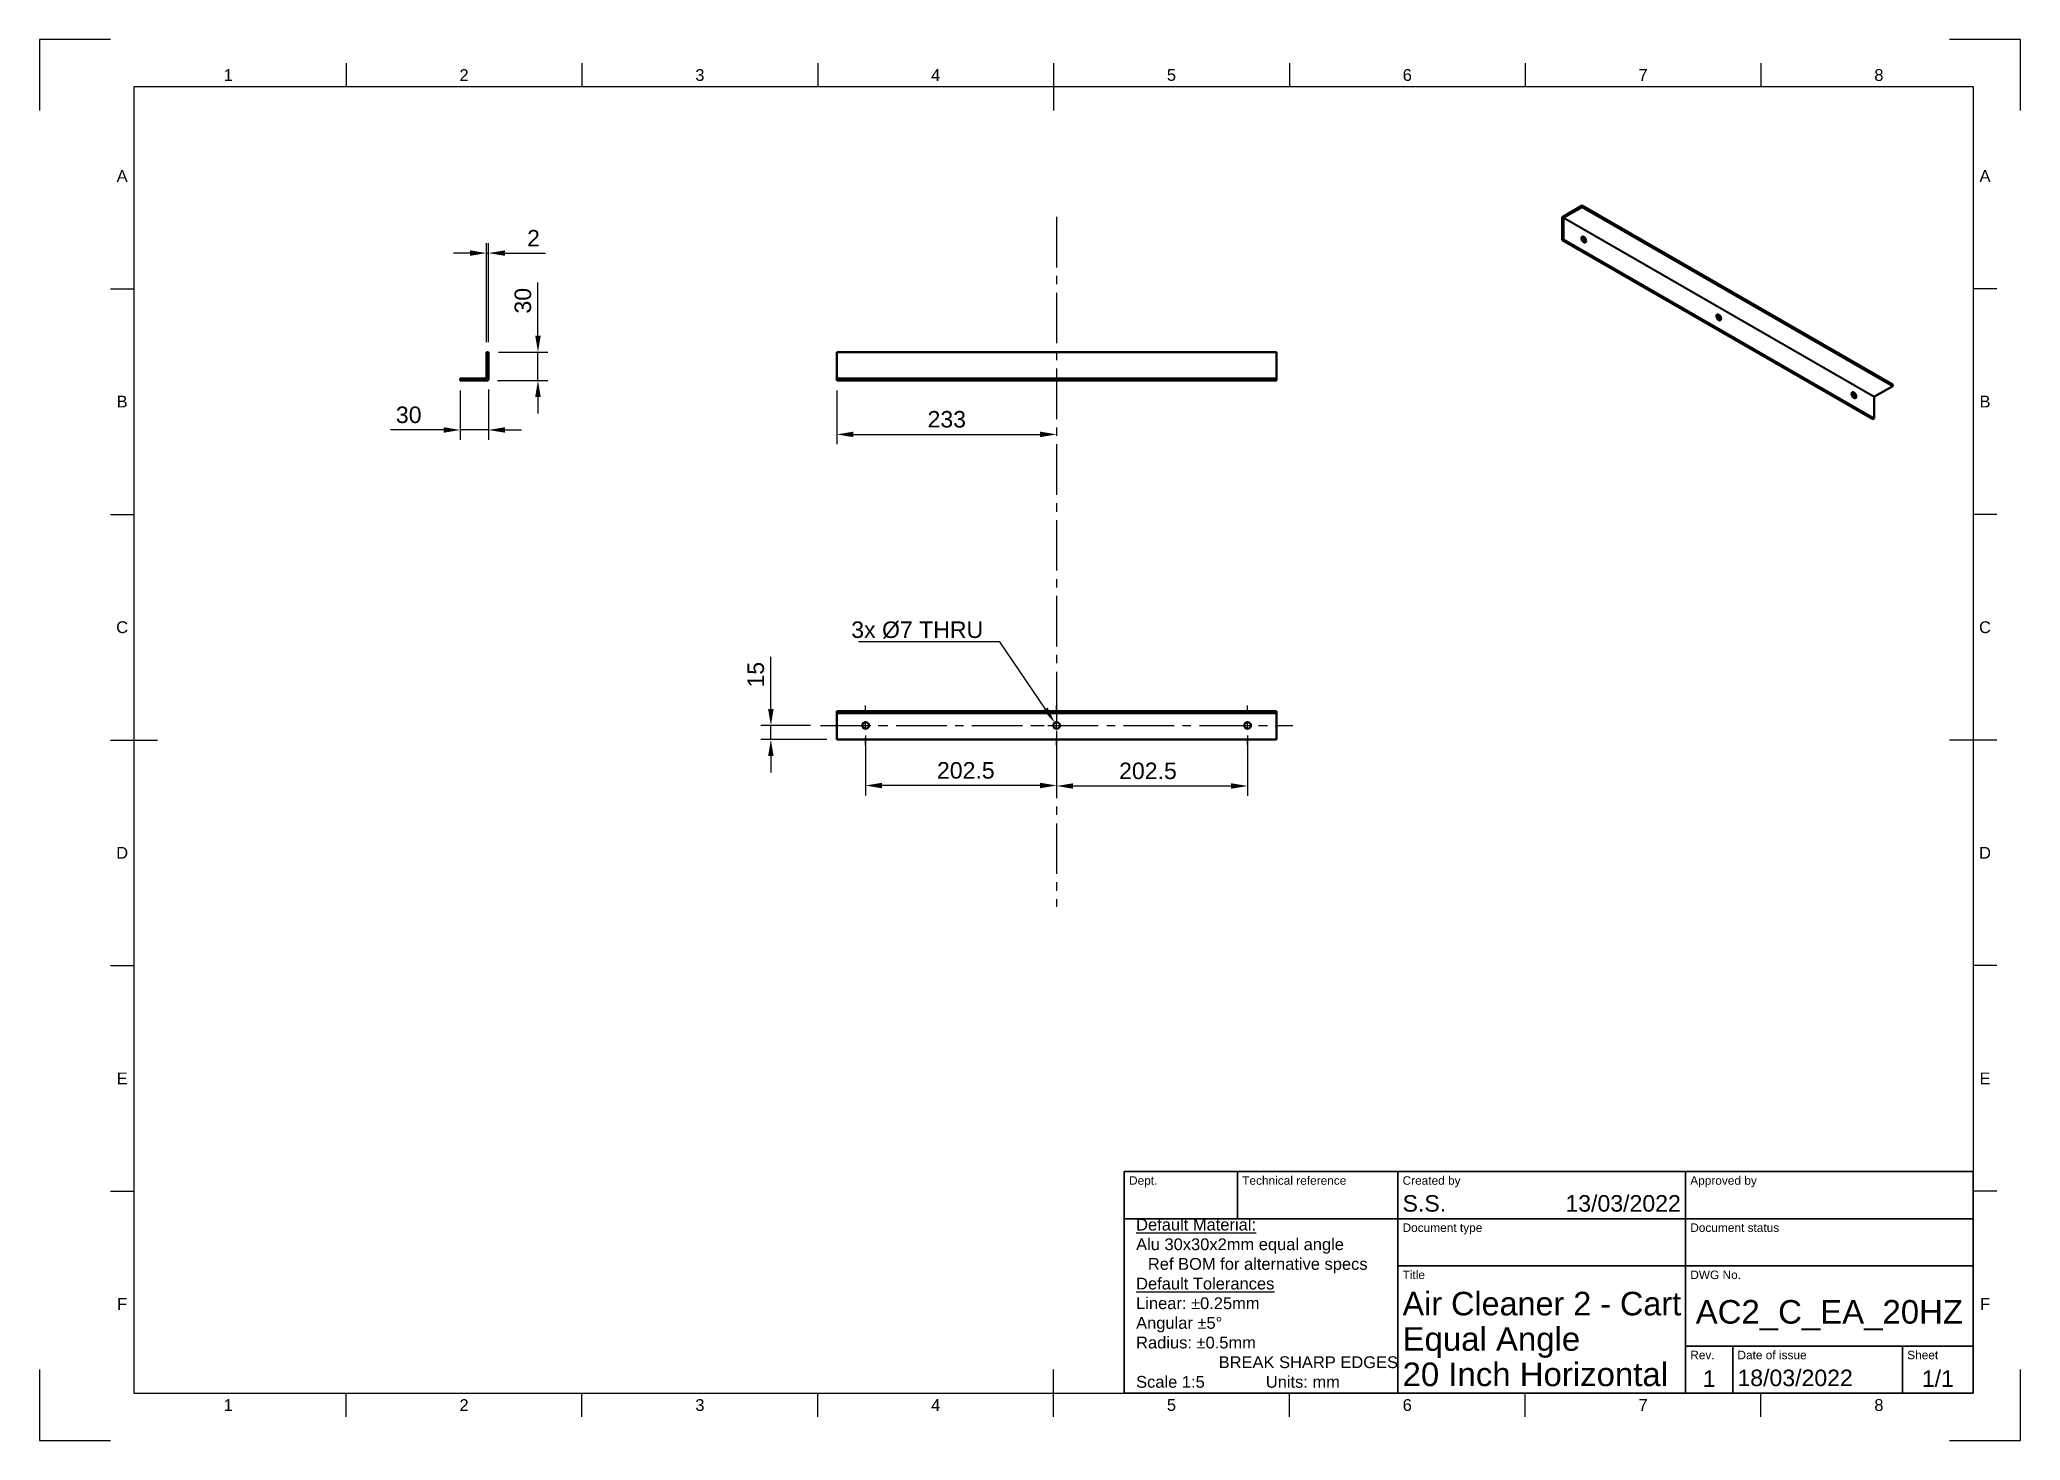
# Model space of a CAD drawing. Header units: millimetres. Extents: x 0 to 420, y 0 to 297.
import ezdxf
from ezdxf import colors
from ezdxf.entities.mleader import LeaderData, LeaderLine
from ezdxf.enums import TextEntityAlignment as Align
from ezdxf.math import Vec2, Vec3

# ---------------------------------------------------------------- set-up
doc = ezdxf.new("R2010")
doc.units = ezdxf.units.MM
doc.header["$LTSCALE"] = 0.75
doc.linetypes.add('CENTER2', pattern=[28.575, 19.05, -3.175, 3.175, -3.175])
doc.linetypes.add('HIDDEN2', pattern=[4.7625, 3.175, -1.5875])
for name, color, linetype, lineweight in [('Annotations', 7, 'Continuous', 25), ('Border', 7, 'Continuous', 25), ('Center Lines', 7, 'CENTER2', 25), ('Dimensions', 7, 'Continuous', 25), ('Hidden', 7, 'HIDDEN2', 25), ('TitleBlock', 7, 'Continuous', 35), ('Visible', 7, 'Continuous', 50), ('Visible Narrow', 7, 'Continuous', 25)]:
    doc.layers.add(name, color=color, linetype=linetype, lineweight=lineweight)
doc.styles.add('FusionTitle', font='arial.ttf')
doc.styles.get("Standard").update_dxf_attribs({"font": 'arial.ttf'})
doc.dimstyles.new('ISO-25', dxfattribs={"dimtxt": 3.5, "dimasz": 3.5, "dimexe": 2.1, "dimexo": 2.1, "dimgap": 1.4, "dimtad": 1, "dimzin": 12, "dimdsep": 46, "dimtxsty": 'Standard', "dimcen": 0, "dimclrd": 256, "dimclre": 256, "dimclrt": 256, "dimazin": 3, "dimtp": 0.1, "dimtm": 0.1, "dimtfac": 0.714286, "dimtmove": 0, "dimatfit": 3, "dimfxl": 1, "dimtzin": 12, "dimarcsym": 0})

# ---------------------------------------------------------------- blocks, each defined once
blk = doc.blocks.new('ISO_A3_SHEET')
at = {"layer": 'Border'}
for p, q in [((65, 292), (65, 287)), ((115, 292), (115, 287)), ((165, 292), (165, 287)), ((215, 292), (215, 282)), ((265, 292), (265, 287)), ((315, 292), (315, 287)), ((365, 292), (365, 287)), ((410, 287), (20, 287)), ((20, 287), (20, 10)), ((410, 287), (410, 10)), ((15, 244.16666), (20, 244.16666)), ((415, 244.16666), (410, 244.16666)), ((15, 196.33333), (20, 196.33333)), ((415, 196.33333), (410, 196.33333)), ((15, 148.5), (25, 148.5)), ((415, 148.5), (405, 148.5)), ((15, 100.66667), (20, 100.66667)), ((415, 100.66667), (410, 100.66667)), ((15, 52.83334), (20, 52.83334)), ((415, 52.83334), (410, 52.83334)), ((215, 5), (215, 15)), ((20, 10), (410, 10)), ((65, 5), (65, 10)), ((115, 5), (115, 10)), ((165, 5), (165, 10)), ((265, 5), (265, 10)), ((315, 5), (315, 10)), ((365, 5), (365, 10))]:
    blk.add_line(p, q, dxfattribs=at)
at = {"layer": 'Defpoints'}
for p, q in [((15, 297), (0, 297)), ((0, 297), (0, 282)), ((420, 297), (405, 297)), ((420, 282), (420, 297)), ((0, 15), (0, 0)), ((420, 0), (420, 15)), ((0, 0), (15, 0)), ((405, 0), (420, 0))]:
    blk.add_line(p, q, dxfattribs=at)
at = {"layer": 'Border', "style": 'FusionTitle'}
for s, p in [('1', (40, 289.5)), ('2', (90, 289.5)), ('3', (140, 289.5)), ('4', (190, 289.5)), ('5', (240, 289.5)), ('6', (290, 289.5)), ('7', (340, 289.5)), ('8', (390, 289.5)), ('A', (17.5, 268.08333)), ('A', (412.5, 268.08333)), ('B', (17.5, 220.25)), ('B', (412.5, 220.25)), ('C', (17.5, 172.41667)), ('C', (412.5, 172.41667)), ('D', (17.5, 124.58334)), ('D', (412.5, 124.58334)), ('E', (17.5, 76.75001)), ('E', (412.5, 76.75001)), ('F', (17.5, 28.91668)), ('F', (412.5, 28.91668)), ('1', (40, 7.5)), ('2', (90, 7.5)), ('3', (140, 7.5)), ('4', (190, 7.5)), ('5', (240, 7.5)), ('6', (290, 7.5)), ('7', (340, 7.5)), ('8', (390, 7.5))]:
    blk.add_text(s, height=2.5, dxfattribs=at).set_placement(p, align=Align.MIDDLE)
blk = doc.blocks.new('ISO_TITLEBLOCK')
at = {"layer": 'TitleBlock'}
for p, q in [((0, 47), (-180, 47)), ((-180, 47), (-180, 0)), ((-156, 37), (-156, 47)), ((-122, 0), (-122, 47)), ((-61, 0), (-61, 47)), ((0, 0), (0, 47)), ((-180, 37), (0, 37)), ((-122, 27), (0, 27)), ((-61, 10), (0, 10)), ((-51, 0), (-51, 10)), ((-15, 0), (-15, 10)), ((-180, 0), (0, 0))]:
    blk.add_line(p, q, dxfattribs=at)
at = {"layer": 'TitleBlock', "style": 'FusionTitle'}
for s, p in [('Dept.', (-179, 46)), ('Technical reference', (-155, 46)), ('Created by', (-121, 46)), ('Approved by', (-60, 46)), ('Document type', (-121, 36)), ('Document status', (-60, 36)), ('Title', (-121, 26)), ('DWG No.', (-60, 26)), ('Rev.', (-60, 9)), ('Date of issue', (-50, 9)), ('Sheet', (-14, 9))]:
    blk.add_text(s, height=1.8, dxfattribs=at).set_placement(p, align=Align.TOP_LEFT)
for tag, height, p in [('DEPT', 3.5, (-179, 42)), ('TECHNICAL_REFERENCE', 3.5, (-155, 42)), ('CREATED_BY', 3.5, (-121, 42)), ('APPROVED_BY', 3.5, (-60, 42)), ('DOCUMENT_TYPE', 3.5, (-121, 32)), ('DOCUMENT_STATUS', 3.5, (-60, 32)), ('TITLE_1', 5, (-121, 21.5)), ('TITLE_2', 5, (-121, 14)), ('TITLE_3', 5, (-121, 6.5)), ('DATE_OF_ISSUE', 3.5, (-50, 5))]:
    blk.add_attdef(tag, text='', height=height, dxfattribs=at).set_placement(p, align=Align.TOP_LEFT)
for tag, p in [('CREATED_DATE', (-62, 42)), ('APPROVED_DATE', (-0.99, 42))]:
    blk.add_attdef(tag, text='', height=3.5, dxfattribs=at).set_placement(p, align=Align.TOP_RIGHT)
for tag, height, p in [('DRAWING_NUMBER', 5, (-30.5, 19.75)), ('REV', 3.5, (-56, 4.85)), ('SHEET', 3.5, (-7.5, 4.85))]:
    blk.add_attdef(tag, text='', height=height, dxfattribs=at).set_placement(p, align=Align.TOP_CENTER)
blk = doc.blocks.new('*D19')
at = {"layer": 'Defpoints', "color": 0, "transparency": 16777216}
for p in [(95.167065, 230.736576), (105.667065, 230.736576), (94.967065, 224.736576)]:
    blk.add_point(p, dxfattribs=at)
at = {"layer": 'Dimensions', "lineweight": -2, "transparency": 16777216}
for p, q in [((105.667065, 234.236576), (105.667065, 245.535894)), ((97.267065, 230.736576), (107.767065, 230.736576)), ((105.667065, 224.736576), (105.667065, 230.736576)), ((97.067065, 224.736576), (107.767065, 224.736576)), ((105.667065, 221.236576), (105.667065, 217.736576))]:
    blk.add_line(p, q, dxfattribs=at)
at = {"layer": 'Dimensions', "transparency": 16777216}
for points in [[(105.083731, 234.236576), (106.250398, 234.236576), (105.667065, 230.736576)], [(105.083731, 221.236576), (106.250398, 221.236576), (105.667065, 224.736576)]]:
    blk.add_solid(points, dxfattribs=at)
at = {"layer": 'Dimensions', "transparency": 16777216, "insert": (102.478865, 241.636235), "char_height": 3.5, "attachment_point": 5, "rotation": 90}
blk.add_mtext('30', dxfattribs=at)
blk = doc.blocks.new('*D20')
at = {"layer": 'Defpoints', "color": 0, "transparency": 16777216}
for p in [(89.167065, 224.736576), (95.167065, 224.936576), (89.167065, 214.236576)]:
    blk.add_point(p, dxfattribs=at)
at = {"layer": 'Dimensions', "lineweight": -2, "transparency": 16777216}
for p, q in [((89.167065, 222.636576), (89.167065, 212.136576)), ((95.167065, 222.836576), (95.167065, 212.136576)), ((85.667065, 214.236576), (74.367747, 214.236576)), ((95.167065, 214.236576), (89.167065, 214.236576)), ((98.667065, 214.236576), (102.167065, 214.236576))]:
    blk.add_line(p, q, dxfattribs=at)
at = {"layer": 'Dimensions', "transparency": 16777216}
for points in [[(85.667065, 214.81991), (85.667065, 213.653243), (89.167065, 214.236576)], [(98.667065, 214.81991), (98.667065, 213.653243), (95.167065, 214.236576)]]:
    blk.add_solid(points, dxfattribs=at)
at = {"layer": 'Dimensions', "transparency": 16777216, "insert": (78.267406, 217.424776), "char_height": 3.5, "attachment_point": 5}
blk.add_mtext('30', dxfattribs=at)
blk = doc.blocks.new('*U9')
at = {"layer": 'Center Lines', "color": 0, "ltscale": 0.75, "transparency": 16777216}
blk.add_line((0, 108.077041), (0, -38.21285), dxfattribs=at)
blk = doc.blocks.new('*D21')
at = {"layer": 'Defpoints', "color": 0, "transparency": 16777216}
for p in [(256.15178, 151.588709), (215.65178, 151.022149), (215.65178, 138.743836)]:
    blk.add_point(p, dxfattribs=at)
at = {"layer": 'Dimensions', "lineweight": -2, "transparency": 16777216}
for p, q in [((215.65178, 148.922149), (215.65178, 136.643836)), ((256.15178, 149.488709), (256.15178, 136.643836)), ((252.65178, 138.743836), (219.15178, 138.743836))]:
    blk.add_line(p, q, dxfattribs=at)
at = {"layer": 'Dimensions', "transparency": 16777216}
for points in [[(219.15178, 139.327169), (219.15178, 138.160502), (215.65178, 138.743836)], [(252.65178, 139.327169), (252.65178, 138.160502), (256.15178, 138.743836)]]:
    blk.add_solid(points, dxfattribs=at)
at = {"layer": 'Dimensions', "transparency": 16777216, "insert": (235.011436, 141.930841), "char_height": 3.5, "attachment_point": 5}
blk.add_mtext('202.5', dxfattribs=at)
blk = doc.blocks.new('*D22')
at = {"layer": 'Defpoints', "color": 0, "transparency": 16777216}
for p in [(175.15178, 151.588709), (215.65178, 151.588709), (175.15178, 138.847335)]:
    blk.add_point(p, dxfattribs=at)
at = {"layer": 'Dimensions', "lineweight": -2, "transparency": 16777216}
for p, q in [((175.15178, 149.488709), (175.15178, 136.747335)), ((215.65178, 149.488709), (215.65178, 136.747335)), ((212.15178, 138.847335), (178.65178, 138.847335))]:
    blk.add_line(p, q, dxfattribs=at)
at = {"layer": 'Dimensions', "transparency": 16777216}
for points in [[(178.65178, 139.430668), (178.65178, 138.264002), (175.15178, 138.847335)], [(212.15178, 139.430668), (212.15178, 138.264002), (215.65178, 138.847335)]]:
    blk.add_solid(points, dxfattribs=at)
at = {"layer": 'Dimensions', "transparency": 16777216, "insert": (196.391365, 142.034341), "char_height": 3.5, "attachment_point": 5}
blk.add_mtext('202.5', dxfattribs=at)
blk = doc.blocks.new('*D23')
at = {"layer": 'Defpoints', "color": 0, "transparency": 16777216}
for p in [(169.051746, 224.736576), (215.65178, 213.295857), (215.65178, 213.295857)]:
    blk.add_point(p, dxfattribs=at)
at = {"layer": 'Dimensions', "lineweight": -2, "transparency": 16777216}
for p, q in [((169.051746, 222.636576), (169.051746, 211.195857)), ((172.551746, 213.295857), (212.15178, 213.295857))]:
    blk.add_line(p, q, dxfattribs=at)
at = {"layer": 'Dimensions', "transparency": 16777216}
for points in [[(172.551746, 213.87919), (172.551746, 212.712524), (169.051746, 213.295857)], [(212.15178, 213.87919), (212.15178, 212.712524), (215.65178, 213.295857)]]:
    blk.add_solid(points, dxfattribs=at)
at = {"layer": 'Dimensions', "transparency": 16777216, "insert": (192.351763, 216.484056), "char_height": 3.5, "attachment_point": 5}
blk.add_mtext('233', dxfattribs=at)
blk = doc.blocks.new('*U13')
at = {"layer": 'Center Lines', "color": 0, "ltscale": 0.75, "transparency": 16777216}
blk.add_line((-50.100034, 0), (50.100034, 0), dxfattribs=at)
blk = doc.blocks.new('*D24')
at = {"layer": 'Defpoints', "color": 0, "transparency": 16777216}
for p in [(155.051746, 151.588709), (165.551746, 151.588709), (169.051746, 148.588709)]:
    blk.add_point(p, dxfattribs=at)
at = {"layer": 'Dimensions', "lineweight": -2, "transparency": 16777216}
for p, q in [((155.051746, 155.088709), (155.051746, 166.099146)), ((163.451746, 151.588709), (152.951746, 151.588709)), ((155.051746, 148.588709), (155.051746, 151.588709)), ((166.951746, 148.588709), (152.951746, 148.588709)), ((155.051746, 145.088709), (155.051746, 141.588709))]:
    blk.add_line(p, q, dxfattribs=at)
at = {"layer": 'Dimensions', "transparency": 16777216}
for points in [[(154.468412, 155.088709), (155.635079, 155.088709), (155.051746, 151.588709)], [(154.468412, 145.088709), (155.635079, 145.088709), (155.051746, 148.588709)]]:
    blk.add_solid(points, dxfattribs=at)
at = {"layer": 'Dimensions', "transparency": 16777216, "insert": (151.86474, 162.343927), "char_height": 3.5, "attachment_point": 5, "rotation": 90}
blk.add_mtext('15', dxfattribs=at)
blk = doc.blocks.new('*D25')
at = {"layer": 'Defpoints', "color": 0, "transparency": 16777216}
for p in [(95.167065, 251.736576), (94.767065, 230.736576), (95.167065, 230.736576)]:
    blk.add_point(p, dxfattribs=at)
at = {"layer": 'Dimensions', "lineweight": -2, "transparency": 16777216}
for p, q in [((94.767065, 232.836576), (94.767065, 253.836576)), ((95.167065, 232.836576), (95.167065, 253.836576)), ((91.267065, 251.736576), (87.767065, 251.736576)), ((94.767065, 251.736576), (95.167065, 251.736576)), ((98.667065, 251.736576), (107.285277, 251.736576))]:
    blk.add_line(p, q, dxfattribs=at)
at = {"layer": 'Dimensions', "transparency": 16777216}
for points in [[(91.267065, 252.31991), (91.267065, 251.153243), (94.767065, 251.736576)], [(98.667065, 252.31991), (98.667065, 251.153243), (95.167065, 251.736576)]]:
    blk.add_solid(points, dxfattribs=at)
at = {"layer": 'Dimensions', "transparency": 16777216, "insert": (104.726171, 254.893739), "char_height": 3.5, "attachment_point": 5}
blk.add_mtext('2', dxfattribs=at)
blk = doc.blocks.new('*U16')
at = {"layer": 'Center Lines', "color": 0, "ltscale": 0.75, "transparency": 16777216}
for p, q in [((0, 2.678906), (0, 4.2)), ((-4.2, 0), (-2.678906, 0)), ((2.678906, 0), (4.2, 0)), ((0, -4.2), (0, -2.678906))]:
    blk.add_line(p, q, dxfattribs=at)
at = {"layer": 'Center Lines', "color": 0, "linetype": 'Continuous', "ltscale": 0.75, "transparency": 16777216}
for p, q in [((-0.892969, 0), (0.892969, 0)), ((0, -0.892969), (0, 0.892969))]:
    blk.add_line(p, q, dxfattribs=at)
blk = doc.blocks.new('*U17')
at = {"layer": 'Center Lines', "color": 0, "ltscale": 0.75, "transparency": 16777216}
for p, q in [((0, 2.678906), (0, 4.2)), ((-4.2, 0), (-2.678906, 0)), ((2.678906, 0), (4.2, 0)), ((0, -4.2), (0, -2.678906))]:
    blk.add_line(p, q, dxfattribs=at)
at = {"layer": 'Center Lines', "color": 0, "linetype": 'Continuous', "ltscale": 0.75, "transparency": 16777216}
for p, q in [((-0.892969, 0), (0.892969, 0)), ((0, -0.892969), (0, 0.892969))]:
    blk.add_line(p, q, dxfattribs=at)
blk = doc.blocks.new('*U18')
at = {"layer": 'Center Lines', "color": 0, "ltscale": 0.75, "transparency": 16777216}
for p, q in [((0, 2.678906), (0, 4.2)), ((-4.2, 0), (-2.678906, 0)), ((2.678906, 0), (4.2, 0)), ((0, -4.2), (0, -2.678906))]:
    blk.add_line(p, q, dxfattribs=at)
at = {"layer": 'Center Lines', "color": 0, "linetype": 'Continuous', "ltscale": 0.75, "transparency": 16777216}
for p, q in [((-0.892969, 0), (0.892969, 0)), ((0, -0.892969), (0, 0.892969))]:
    blk.add_line(p, q, dxfattribs=at)

msp = doc.modelspace()

# ---------------------------------------------------------------- linework, layer by layer
at = {"layer": 'Hidden', "extrusion": (0, 1, 0)}
for p, q in [((91.467065, 225.136576, 40.5), (91.467065, 224.736576, 40.5)), ((92.867065, 225.136576, 40.5), (92.867065, 224.736576, 40.5)), ((174.45178, 225.136576), (174.45178, 224.736576)), ((175.85178, 225.136576), (175.85178, 224.736576)), ((214.95178, 225.136576), (214.95178, 224.736576)), ((216.35178, 225.136576), (216.35178, 224.736576)), ((255.45178, 225.136576), (255.45178, 224.736576)), ((256.85178, 225.136576), (256.85178, 224.736576))]:
    msp.add_line(p, q, dxfattribs=at)
at = {"layer": 'Visible', "extrusion": (0.707107, 0.407196, 0.578093)}
for p, q in [((322.956658, 259.454237, 23.592913), (327.057877, 261.815972, 26.945853)), ((327.057877, 261.488953, 27.176198), (323.16879, 259.249377, 23.996686)), ((392.960277, 223.865304, -26.932465), (327.057877, 261.815972, 26.945853)), ((327.057877, 261.815972, 26.945853), (327.057877, 261.488953, 27.176198)), ((392.960277, 223.538285, -26.70212), (327.057877, 261.488953, 27.176198)), ((322.815237, 254.467515, 26.932465), (322.815237, 259.209288, 23.592467)), ((323.098079, 259.126903, 23.996463), (323.098079, 254.630393, 27.163702)), ((323.098079, 254.630393, 27.163702), (322.815237, 254.467515, 26.932465)), ((322.815237, 254.467515, 26.932465), (388.717637, 216.516847, -26.945853)), ((323.098079, 254.630393, 27.163702), (389.000479, 216.679725, -26.714616)), ((389.07119, 221.298709, -29.881632), (392.960277, 223.538285, -26.70212)), ((392.960277, 223.865304, -26.932465), (392.960277, 223.538285, -26.70212)), ((389.000479, 216.679725, -26.714616), (389.000479, 221.176234, -29.881855)), ((388.717637, 216.516847, -26.945853), (389.000479, 216.679725, -26.714616))]:
    msp.add_line(p, q, dxfattribs=at)
at = {"layer": 'Visible', "extrusion": (0, 1, 0)}
for p, q in [((94.767065, 225.236576, 46.600034), (94.767065, 230.736576, 46.600034)), ((95.167065, 230.736576, 46.600034), (94.767065, 230.736576, 46.600034)), ((95.167065, 224.936576, 46.600034), (95.167065, 230.736576, 46.600034)), ((169.051746, 230.736576, -2.6), (169.051746, 225.236576, -2.6)), ((262.251814, 230.736576, -2.6), (169.051746, 230.736576, -2.6)), ((262.251814, 225.236576, -2.6), (262.251814, 230.736576, -2.6)), ((89.167065, 225.136576, 46.600034), (94.667065, 225.136576, 46.600034)), ((89.167065, 224.736576, 46.600034), (89.167065, 225.136576, 46.600034)), ((94.967065, 224.736576, 46.600034), (89.167065, 224.736576, 46.600034)), ((169.051746, 225.136576, 3), (169.051746, 224.736576, 3)), ((169.051746, 225.136576, 3), (262.251814, 225.136576, 3)), ((169.051746, 224.736576, 3), (262.251814, 224.736576, 3)), ((262.251814, 224.736576, 3), (262.251814, 225.136576, 3))]:
    msp.add_line(p, q, dxfattribs=at)
at = {"layer": 'Visible'}
for p, q in [((262.251814, 154.588709, 3), (169.051746, 154.588709, 3)), ((169.051746, 154.588709, 3), (169.051746, 154.188709, 3)), ((262.251814, 154.188709, 3), (169.051746, 154.188709, 3)), ((169.051746, 154.088709, -2.6), (169.051746, 148.588709, -2.6)), ((262.251814, 154.588709, 3), (262.251814, 154.188709, 3)), ((262.251814, 148.588709, -2.6), (262.251814, 154.088709, -2.6)), ((169.051746, 148.588709, -2.6), (262.251814, 148.588709, -2.6))]:
    msp.add_line(p, q, dxfattribs=at)
at = {"layer": 'Visible', "extrusion": (0.707107, 0.407196, 0.578093)}
for centre in [(57.242524, -219.592841, 347.852397), (28.66013, -248.28599, 347.852397), (0.077736, -276.979138, 347.852397)]:
    msp.add_circle(centre, 0.7, dxfattribs=at)
at = {"layer": 'Visible'}
for centre in [(175.15178, 151.588709, -2.6), (215.65178, 151.588709, -2.6), (256.15178, 151.588709, -2.6)]:
    msp.add_circle(centre, 0.7, dxfattribs=at)
at = {"layer": 'Visible', "extrusion": (0.707107, -0.407196, -0.578093)}
for centre, radius in [((385.862825, 106.333358, 109.077289), 0.2), ((385.862004, 106.757621, 202.277357), 0.1)]:
    msp.add_arc(centre, radius, 225.110793, 315.110793, dxfattribs=at)
at = {"layer": 'Visible', "extrusion": (-0.707107, 0.407196, 0.578093)}
msp.add_arc((-385.862004, 106.757621, -109.077289), 0.1, 224.889207, 314.889207, dxfattribs=at)
at = {"layer": 'Visible', "extrusion": (-0.707107, -0.407196, -0.578093)}
for centre in [(-57.242524, -219.592841, -347.452397), (-28.66013, -248.28599, -347.452397), (-0.077736, -276.979138, -347.452397)]:
    msp.add_arc(centre, 0.7, 203.78351, 336.21649, dxfattribs=at)
at = {"layer": 'Visible'}
msp.add_arc((94.667065, 225.236576, 46.600034), 0.1, 270, 0, dxfattribs=at)
at = {"layer": 'Visible', "extrusion": (3.69e-13, -7.7e-14, -1)}
msp.add_arc((-94.967065, 224.936576, -46.600034), 0.2, 180, 270, dxfattribs=at)
at = {"layer": 'Visible', "extrusion": (-1, -7.71e-14, -6.66e-13)}
msp.add_arc((-225.236576, -2.5, -169.051746), 0.1, 270, 0, dxfattribs=at)
at = {"layer": 'Visible', "extrusion": (1, 1.194e-13, 6.675e-13)}
msp.add_arc((225.236576, -2.5, 262.251814), 0.1, 180, 270, dxfattribs=at)
at = {"layer": 'Visible', "extrusion": (-1, 6.658e-13, -7.71e-14)}
msp.add_arc((-154.088709, -2.5, -169.051746), 0.1, 180, 270, dxfattribs=at)
at = {"layer": 'Visible', "extrusion": (1, -6.674e-13, 1.194e-13)}
msp.add_arc((154.088709, -2.5, 262.251814), 0.1, 270, 0, dxfattribs=at)
at = {"layer": 'Visible Narrow', "extrusion": (0.707107, 0.407196, 0.578093)}
for p, q in [((323.098079, 259.126903, 23.996463), (389.000479, 221.176234, -29.881855)), ((389.07119, 221.298709, -29.881632), (323.16879, 259.249377, 23.996686))]:
    msp.add_line(p, q, dxfattribs=at)

# ---------------------------------------------------------------- block references
at = {"layer": 'Border'}
msp.add_blockref('ISO_A3_SHEET', (0, 0), dxfattribs=at)
at = {"layer": 'Center Lines', "ltscale": 0.75}
for name, p in [('*U9', (215.65178, 151.338709)), ('*U17', (175.15178, 151.588709)), ('*U18', (215.65178, 151.588709)), ('*U16', (256.15178, 151.588709)), ('*U13', (215.65178, 151.588709))]:
    msp.add_blockref(name, p, dxfattribs=at)
at = {"layer": 'TitleBlock'}
ref = msp.add_blockref('ISO_TITLEBLOCK', (410, 10), dxfattribs=at)
ref.add_attrib('DATE_OF_ISSUE', '18/03/2022', dxfattribs={"height": 3.5, "style": 'FusionTitle'}).set_placement((360, 15), align=Align.TOP_LEFT)
ref.add_attrib('REV', '1', dxfattribs={"height": 3.5, "style": 'FusionTitle'}).set_placement((354, 14.85), align=Align.TOP_CENTER)
ref.add_attrib('TITLE_3', '20 Inch Horizontal', dxfattribs={"height": 5, "style": 'FusionTitle'}).set_placement((289, 16.5), align=Align.TOP_LEFT)
ref.add_attrib('CREATED_DATE', '13/03/2022', dxfattribs={"height": 3.5, "style": 'FusionTitle'}).set_placement((348, 52), align=Align.TOP_RIGHT)
ref.add_attrib('SHEET', '1/1', dxfattribs={"height": 3.5, "style": 'FusionTitle'}).set_placement((402.5, 14.85), align=Align.TOP_CENTER)
ref.add_attrib('TITLE_2', 'Equal Angle', dxfattribs={"height": 5, "style": 'FusionTitle'}).set_placement((289, 24), align=Align.TOP_LEFT)
ref.add_attrib('DRAWING_NUMBER', 'AC2_C_EA_20HZ', dxfattribs={"height": 5, "style": 'FusionTitle'}).set_placement((379.5, 29.751432), align=Align.TOP_CENTER)
ref.add_attrib('TITLE_1', 'Air Cleaner 2 - Cart', dxfattribs={"height": 5, "style": 'FusionTitle', "width": 0.98161}).set_placement((289, 31.5), align=Align.TOP_LEFT)
ref.add_attrib('CREATED_BY', 'S.S.', dxfattribs={"height": 3.5, "style": 'FusionTitle'}).set_placement((289, 52), align=Align.TOP_LEFT)

# ---------------------------------------------------------------- texts
at = {"layer": 'Annotations', "insert": (230, 47), "char_height": 2.5, "attachment_point": 1}
msp.add_mtext_dynamic_manual_height_columns('\\pi-2.5,l5;{\\LDefault Material: ^J}Alu 30x30x2mm equal angle\\P\\pi2.5,l2.5;Ref BOM for alternative specs\\P\\pi-2.5,l5;{\\LDefault Tolerances^J}Linear: ±0.25mm ^JAngular ±5° ^JRadius: ±0.5mm\\P^I^IBREAK SHARP EDGES\\P\\pi0,l2.5;Scale 1:5^I^IUnits: mm', width=58, gutter_width=17.5, heights=[0], dxfattribs=at)

# ---------------------------------------------------------------- dimensions: what is measured, and where the dimension line sits
at = {"layer": 'Dimensions'}
dim = msp.add_aligned_dim(p1=(94.767065, 230.736576), p2=(95.167065, 230.736576), distance=21, dimstyle='ISO-25', override={"dimlfac": 5, "dimclrd": 256, "dimclre": 256}, dxfattribs=at)
dim.commit()
dim.dimension.update_dxf_attribs({"geometry": '*D25', "text_midpoint": (104.726171, 254.893739)})
for base, p1, p2, angle, picture, middle in [((105.667065, 230.736576), (94.967065, 224.736576), (95.167065, 230.736576), 90, '*D19', (102.478865, 241.636235)), ((89.167065, 214.236576), (95.167065, 224.936576), (89.167065, 224.736576), 180, '*D20', (78.267406, 217.424776)), ((155.051746, 151.588709), (169.051746, 148.588709), (165.551746, 151.588709), 90, '*D24', (151.86474, 162.343927))]:
    dim = msp.add_linear_dim(base=base, p1=p1, p2=p2, angle=angle, dimstyle='ISO-25', override={"dimlfac": 5, "dimclrd": 256, "dimclre": 256}, dxfattribs=at)
    dim.commit()
    dim.dimension.update_dxf_attribs({"geometry": picture, "text_midpoint": middle})
dim = msp.add_linear_dim(base=(215.65178, 213.295857), p1=(169.051746, 224.736576), p2=(215.65178, 213.295857), dimstyle='ISO-25', override={"dimlfac": 5, "dimclrd": 256, "dimclre": 256}, dxfattribs=at)
dim.commit()
dim.dimension.update_dxf_attribs({"geometry": '*D23', "text_midpoint": (192.351763, 216.484056)})
for base, p1, p2, picture, middle in [((175.15178, 138.847335), (215.65178, 151.588709), (175.15178, 151.588709), '*D22', (196.391365, 138.847335)), ((215.65178, 138.743836), (256.15178, 151.588709), (215.65178, 151.022149), '*D21', (235.011436, 138.743836))]:
    dim = msp.add_linear_dim(base=base, p1=p1, p2=p2, dimstyle='ISO-25', override={"dimlfac": 5}, dxfattribs=at)
    dim.commit()
    dim.dimension.update_dxf_attribs({"geometry": picture, "text_midpoint": middle, "dimtype": 160})

# ---------------------------------------------------------------- leaders
at = {"layer": 'Annotations'}
ml = msp.add_multileader_mtext('Standard', dxfattribs=at)
ml.set_content('3x %%C7 THRU', color=256)
ml.set_leader_properties()
ml.build(insert=Vec2(0, 0))
ml.multileader.update_dxf_attribs({"text_left_attachment_type": 5, "text_right_attachment_type": 5, "dogleg_length": 3.5, "arrow_head_size": 3.5})
ctx = ml.context
ctx.base_point, ctx.char_height, ctx.arrow_head_size, ctx.landing_gap_size, ctx.plane_origin = Vec3(172.696817, 169.30577), 3.5, 3.5, 0, Vec3(256.706428, 152.015751)
ctx.left_attachment, ctx.right_attachment, ctx.text_align_type = 5, 5, 2
notes = []
notes.append((ctx, [(0, (1, 1, 0), (203.580856, 169.30577), (-1, 0), 3.5, [(0, [(215.251033, 152.162645)], 0, [])])]))
ctx.mtext.insert, ctx.mtext.alignment, ctx.mtext.flow_direction = Vec3(200.080856, 173.634692), 3, 5
for ctx, leaders in notes:
    for number, flags, end, landing, length, lines in leaders:
        leader = LeaderData()
        leader.index, (leader.has_last_leader_line, leader.has_dogleg_vector, leader.attachment_direction) = number, flags
        leader.last_leader_point, leader.dogleg_vector, leader.dogleg_length = Vec3(end), Vec3(landing), length
        for number, points, colour, breaks in lines:
            line = LeaderLine()
            line.index, line.vertices, line.color, line.breaks = number, Vec3.list(points), colors.encode_raw_color(colour), breaks
            leader.lines.append(line)
        ctx.leaders.append(leader)

doc.saveas('drawing.dxf')
